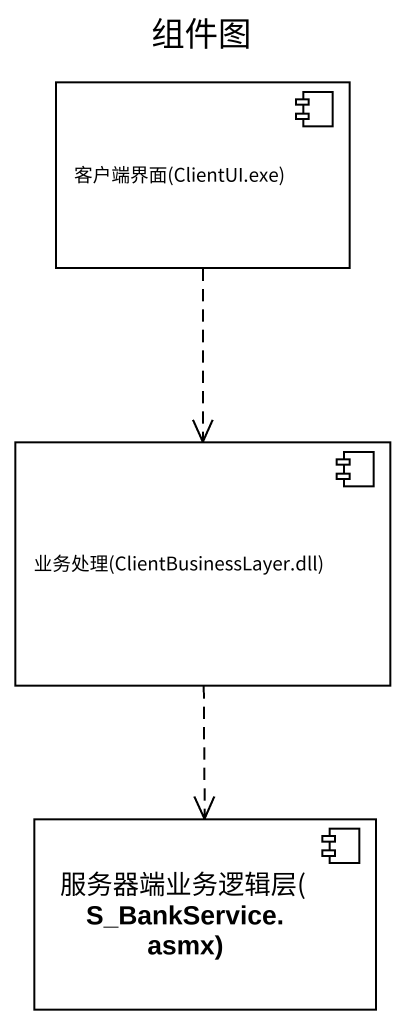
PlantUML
@startuml
title 组件图
component "客户端界面(ClientUI.exe)" as 客户端界面_ClientUI_exe
component "业务处理(ClientBusinessLayer.dll)" as 业务处理_ClientBusinessLayer_dll
component "服务器端业务逻辑层(S_BankService.asmx)" as 服务器端业务逻辑层_S_BankService_asmx
客户端界面_ClientUI_exe ..> 业务处理_ClientBusinessLayer_dll
业务处理_ClientBusinessLayer_dll ..> 服务器端业务逻辑层_S_BankService_asmx
@enduml
